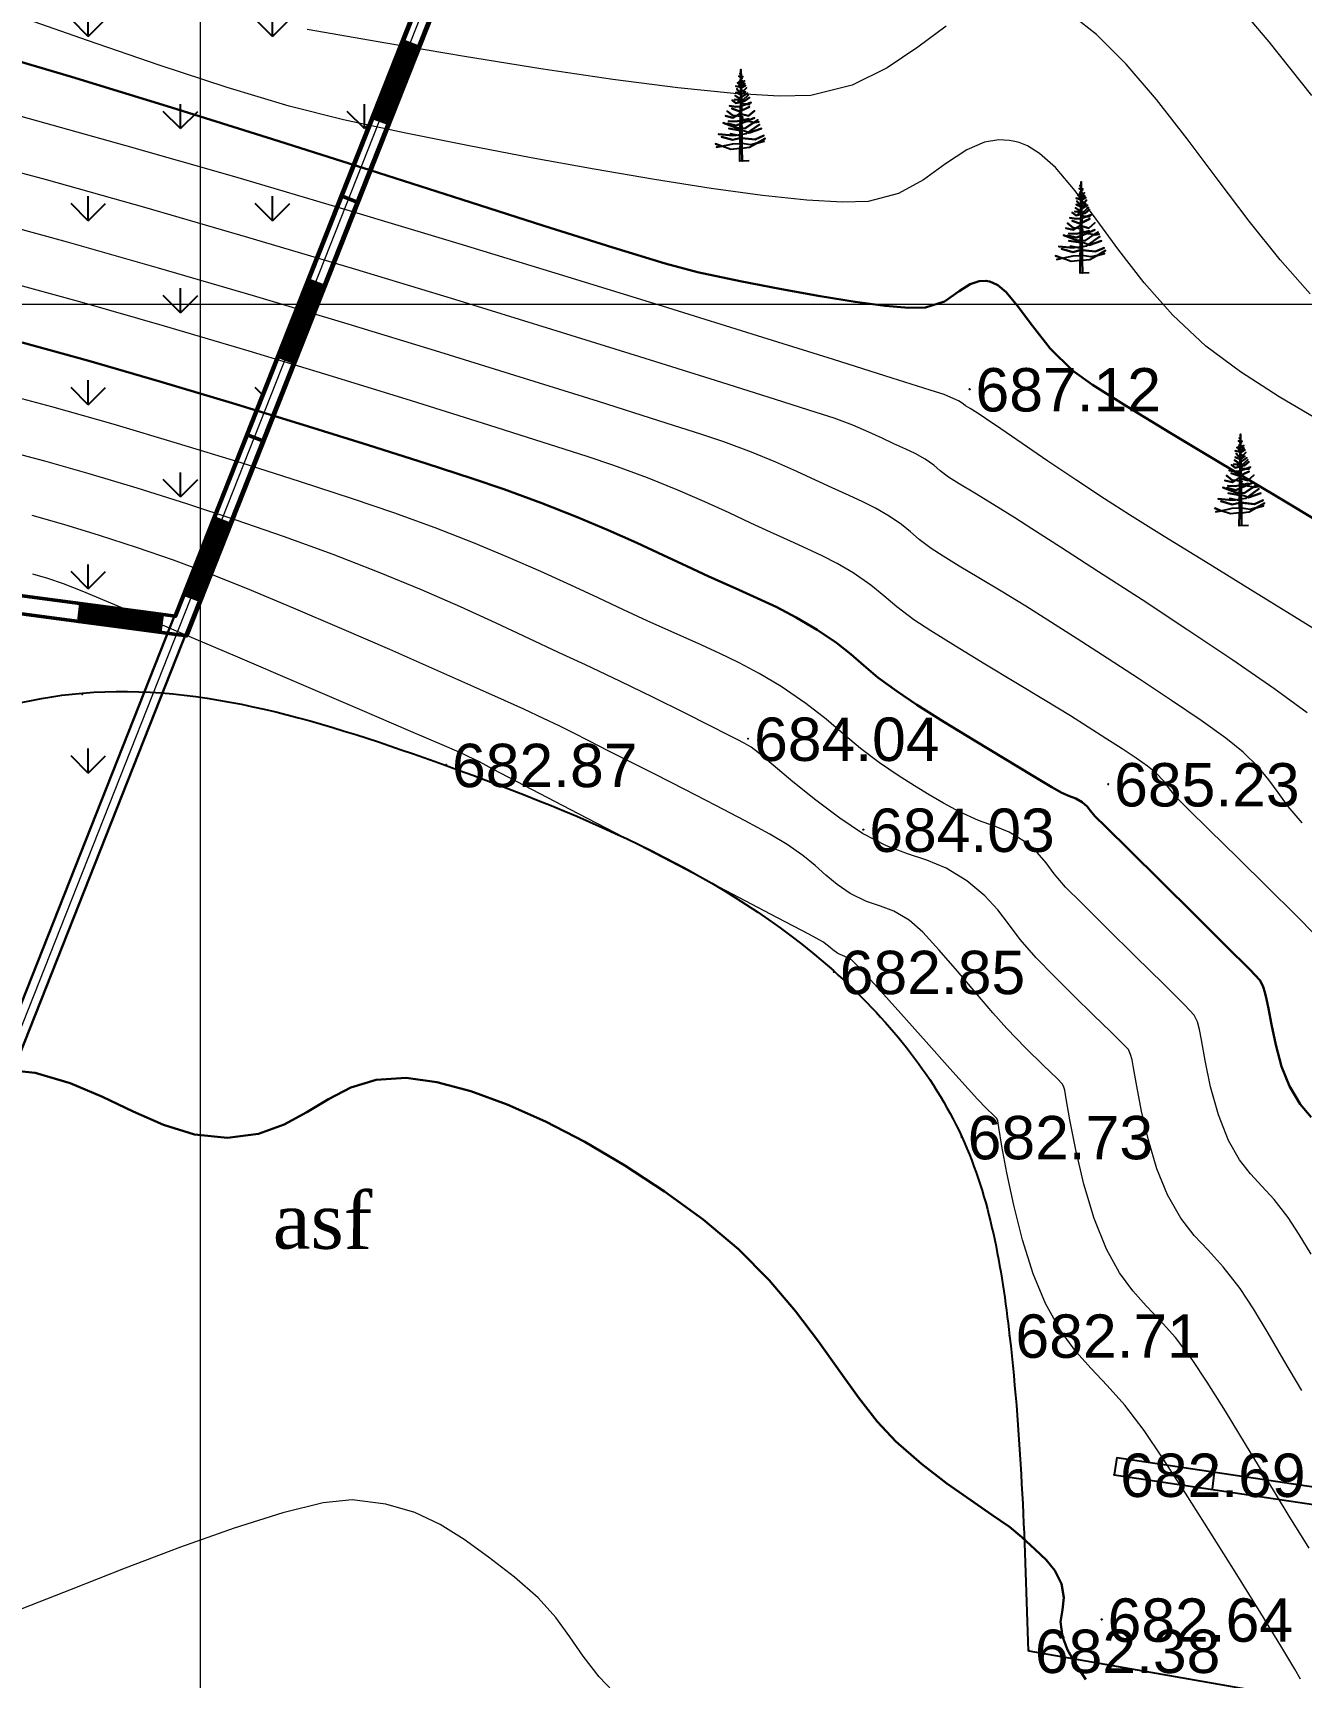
# Model space of a CAD drawing. Header units: feet. Extents: x 3381 to 1374491, y 675186 to 8751562.
# Drawn here: x 686548.47 to 686577.68, y 4375329.54 to 4375367.43 of the extents above; entities that cross this region are included whole.
import ezdxf

# ---------------------------------------------------------------- set-up
doc = ezdxf.new("R2010")
doc.units = ezdxf.units.FT
doc.header["$MEASUREMENT"] = 0
doc.header["$PDMODE"] = 34
doc.header["$PDSIZE"] = 0.01
doc.layers.get('0').update_dxf_attribs({"linetype": 'CONTINUOUS'})
for name, color, linetype in [('0_Point_Height', 2, 'CONTINUOUS'), ('0_Point_Point', 7, 'CONTINUOUS'), ('Aqaclar', 3, 'CONTINUOUS'), ('Yazilar', 7, 'CONTINUOUS')]:
    doc.layers.add(name, color=color, linetype=linetype)
for name, color, linetype, lineweight in [('ANA HORIZONTAL', 24, 'CONTINUOUS', 30), ('HORIZANTAL', 24, 'CONTINUOUS', 13), ('km setka', 170, 'CONTINUOUS', 15)]:
    doc.layers.add(name, color=color, linetype=linetype, lineweight=lineweight)
doc.styles.get("Standard").update_dxf_attribs({"font": 'arial.ttf', "height": 2.5})

msp = doc.modelspace()

# ---------------------------------------------------------------- hatches: boundary and pattern name
at = {"lineweight": 25}
h = msp.add_hatch(dxfattribs=at)
h.set_pattern_fill('GRASS', color=3, scale=3)
h.set_pattern_definition([(90, (3.5065, 27.466), (-2.121320343, 2.121320343), [0.5625, -3.680140689]), (45, (3.5065, 27.466), (-2.1213203436, 2.1213203436), [0.5625, -2.4375]), (135, (3.5065, 27.466), (-2.1213203436, -2.1213203436), [0.5625, -2.4375])])
edge = h.paths.add_edge_path(flags=16)
edge.add_arc((686469.241, 4375374.521), 3.56, 0, 360)
edge = h.paths.add_edge_path()
edge.add_line((686472.034, 4375376.729), (686476.571, 4375376.121))
edge.add_line((686476.571, 4375376.121), (686476.958, 4375379.01))
edge.add_line((686476.958, 4375379.01), (686469.631, 4375380))
edge.add_line((686469.631, 4375380), (686471.772, 4375395.856))
edge.add_line((686471.772, 4375395.856), (686480.145, 4375394.725))
edge.add_line((686480.145, 4375394.725), (686480.872, 4375400.108))
edge.add_line((686480.872, 4375400.108), (686476.22, 4375400.78))
edge.add_line((686476.22, 4375400.78), (686477.034, 4375406.421))
edge.add_line((686477.034, 4375406.421), (686485.156, 4375405.268))
edge.add_line((686485.156, 4375405.268), (686488.902, 4375432.383))
edge.add_line((686488.902, 4375432.383), (686488.995, 4375433.072))
edge.add_line((686488.995, 4375433.072), (686488.725, 4375432.579))
edge.add_line((686488.725, 4375432.579), (686451.187, 4375359.25))
edge.add_line((686451.187, 4375359.25), (686542.782, 4375331.373))
edge.add_line((686542.782, 4375331.373), (686574.64, 4375412.014))
edge.add_line((686574.64, 4375412.014), (686567.529, 4375414.735))
edge.add_line((686567.529, 4375414.735), (686565.775, 4375410.151))
edge.add_line((686565.775, 4375410.151), (686557.411, 4375413.085))
edge.add_arc((686716.84, 4375348.2), 172.127, 157.85455, 159.31778)
edge.add_line((686555.806, 4375408.992), (686569.171, 4375407.196))
edge.add_line((686569.171, 4375407.196), (686568.429, 4375401.948))
edge.add_line((686568.429, 4375401.948), (686555.1, 4375403.755))
edge.add_arc((686555.4, 4375400.614), 3.155, 95.4615, 167.5925)
edge.add_line((686552.319, 4375401.292), (686552.319, 4375400.337))
edge.add_line((686552.319, 4375400.337), (686553.986, 4375400.73))
edge.add_line((686553.986, 4375400.73), (686559.578, 4375399.751))
edge.add_line((686559.578, 4375399.751), (686557.628, 4375386.568))
edge.add_line((686557.628, 4375386.568), (686557.408, 4375386.568))
edge.add_line((686557.408, 4375386.568), (686552.319, 4375387.285))
edge.add_line((686552.319, 4375387.285), (686552.93, 4375392.653))
edge.add_line((686552.93, 4375392.653), (686558.033, 4375391.954))
edge.add_line((686558.033, 4375391.954), (686558.384, 4375394.516))
edge.add_line((686558.384, 4375394.516), (686553.204, 4375395.226))
edge.add_line((686553.204, 4375395.226), (686553.8, 4375400.314))
edge.add_line((686553.8, 4375400.314), (686552.219, 4375400.105))
edge.add_line((686552.219, 4375400.105), (686550.163, 4375384.139))
edge.add_line((686550.163, 4375384.139), (686558.899, 4375382.93))
edge.add_line((686558.899, 4375382.93), (686558.069, 4375375.574))
edge.add_line((686558.069, 4375375.574), (686549.285, 4375376.789))
edge.add_line((686549.285, 4375376.789), (686548.906, 4375374.139))
edge.add_line((686548.906, 4375374.139), (686542.779, 4375374.943))
edge.add_arc((686542.342, 4375364.952), 10, 87.4993, 110.7786)
edge.add_line((686538.795, 4375374.302), (686548.544, 4375372.875))
edge.add_line((686548.544, 4375372.875), (686547.917, 4375369.381))
edge.add_line((686547.917, 4375369.381), (686544.607, 4375369.907))
edge.add_line((686544.607, 4375369.907), (686545, 4375372.981))
edge.add_line((686545, 4375372.981), (686542.469, 4375373.316))
edge.add_line((686542.469, 4375373.316), (686542.064, 4375370.254))
edge.add_line((686542.064, 4375370.254), (686538.74, 4375370.694))
edge.add_line((686538.74, 4375370.694), (686539.093, 4375373.791))
edge.add_line((686539.093, 4375373.791), (686538.298, 4375374.098))
edge.add_arc((686542.512, 4375364.739), 10.263, 114.2395, 179.0096)
edge.add_line((686532.25, 4375364.917), (686531.9, 4375362.281))
edge.add_line((686531.9, 4375362.281), (686528.914, 4375362.608))
edge.add_line((686528.914, 4375362.608), (686528.033, 4375357.745))
edge.add_line((686528.033, 4375357.745), (686519.324, 4375358.958))
edge.add_line((686519.324, 4375358.958), (686520.011, 4375363.859))
edge.add_line((686520.011, 4375363.859), (686513.085, 4375364.778))
edge.add_line((686513.085, 4375364.778), (686512.673, 4375361.668))
edge.add_line((686512.673, 4375361.668), (686486.043, 4375365.261))
edge.add_line((686486.043, 4375365.261), (686475.323, 4375366.805))
edge.add_line((686475.323, 4375366.805), (686476.371, 4375374.635))
edge.add_line((686476.371, 4375374.635), (686472.751, 4375375.12))
edge.add_arc((686469.241, 4375374.521), 3.56, 9.688, 38.3434)
at = {"lineweight": 50}
h = msp.add_hatch(dxfattribs=at)
h.set_pattern_fill('ANSI31', scale=0.3, angle=76.0049)
h.set_pattern_definition([(121.004872172, (4767016.025568, 2652322.402052), (-0.0321421312917, -0.01931666109934), [])])
h.paths.add_polyline_path([(686556.297, 4375365.487), (686556.999, 4375367.242), (686557.371, 4375367.094), (686556.681, 4375365.344)])
h = msp.add_hatch(dxfattribs=at)
h.set_pattern_fill('ANSI31', scale=0.3, angle=76.0049)
h.set_pattern_definition([(121.0048721836, (4767013.850293, 2652316.898522), (-0.03214213128778, -0.01931666110587), [])])
h.paths.add_polyline_path([(686554.122, 4375359.982), (686554.818, 4375361.741), (686555.195, 4375361.589), (686554.505, 4375359.839)])
h = msp.add_hatch(dxfattribs=at)
h.set_pattern_fill('ANSI31', scale=0.3, angle=76.0057)
h.set_pattern_definition([(121.00571866655, (4767037.139174, 2652371.695998), (-0.0321418459016, -0.01931713596884), [])])
h.paths.add_polyline_path([(686551.956, 4375354.494), (686552.653, 4375356.253), (686553.028, 4375356.102), (686552.338, 4375354.352)])
h = msp.add_hatch(dxfattribs=at)
h.set_pattern_fill('ANSI31', scale=0.3, angle=-0.0118)
h.set_pattern_definition([(44.9882312419, (569.82492, -541.153848), (-0.0265110571503, 0.02652195031993), [])])
h.paths.add_polyline_path([(686549.574, 4375354.281), (686551.446, 4375354.033), (686551.391, 4375353.622), (686549.527, 4375353.87)])

# ---------------------------------------------------------------- linework, layer by layer
at = {"color": 7, "lineweight": 50}
for p, q in [((686555.578, 4375363.676, 716.5), (686555.941, 4375363.537, 716.5)), ((686553.408, 4375358.17, 716.5), (686553.786, 4375358.025, 716.5))]:
    msp.add_line(p, q, dxfattribs=at)
at = {"linetype": 'Continuous'}
for p, q in [((686573.437, 4375334.606, 1399.189), (686573.378, 4375334.21, 1399.189)), ((686573.437, 4375334.606, 1399.189), (686594.83, 4375331.406, 1402.72)), ((686573.378, 4375334.21, 1399.189), (686595.716, 4375330.869, 1402.876)), ((686575.682, 4375334.27, 716.5), (686575.634, 4375333.873, 716.5))]:
    msp.add_line(p, q, dxfattribs=at)
at = {"color": 30, "linetype": 'Continuous'}
msp.add_line((686571.415, 4375330.153, 1398.884), (686578.155, 4375328.964, 1399.535), dxfattribs=at)
at = {"color": 7, "lineweight": 30, "elevation": 716.5}
for points in [[(686562.786, 4375416.979), (686575.161, 4375412.243), (686543.018, 4375330.883), (686450.613, 4375359.007), (686493.804, 4375443.379), (686553.443, 4375420.554)], [(686562.643, 4375416.605), (686574.64, 4375412.014), (686542.782, 4375331.373), (686451.187, 4375359.25), (686493.996, 4375442.877), (686553.3, 4375420.181)]]:
    msp.add_lwpolyline(points, dxfattribs=at)
at = {"color": 1, "lineweight": 0, "elevation": 716.5}
msp.add_lwpolyline([(686450.9, 4375359.128), (686493.9, 4375443.128), (686574.9, 4375412.128), (686542.9, 4375331.128)], close=True, dxfattribs=at)
at = {"color": 7, "lineweight": 50, "elevation": 716.5}
for points in [[(686553.553, 4375420.114), (686553.727, 4375420.475), (686528.404, 4375430.157), (686489.51, 4375434.99), (686454.464, 4375366.527), (686552.013, 4375353.539), (686567.79, 4375393.455), (686567.431, 4375393.597), (686551.754, 4375353.992), (686455.1, 4375366.829), (686489.789, 4375434.557), (686528.304, 4375429.783), (686553.553, 4375420.114)], [(686556.298, 4375365.487), (686556.999, 4375367.242), (686557.371, 4375367.095), (686556.679, 4375365.344), (686556.316, 4375365.48)], [(686554.123, 4375359.982), (686554.821, 4375361.738), (686555.195, 4375361.59), (686554.503, 4375359.84), (686554.14, 4375359.975)], [(686551.958, 4375354.494), (686552.652, 4375356.252), (686553.027, 4375356.104), (686552.335, 4375354.354), (686551.972, 4375354.489)], [(686549.574, 4375354.281), (686551.446, 4375354.033), (686551.391, 4375353.622), (686549.527, 4375353.87), (686549.574, 4375354.281)]]:
    msp.add_lwpolyline(points, dxfattribs=at)
at = {"color": 30, "linetype": 'Continuous'}
msp.add_open_spline([(686542.212, 4375349.64, 716.5), (686544.648, 4375350.823, 716.5), (686549.742, 4375353.295, 716.5), (686558.608, 4375350.471, 716.5), (686565.879, 4375347.444, 716.5), (686570.248, 4375342.196, 716.5), (686571.199, 4375336.539, 716.5), (686571.321, 4375332.559, 716.5), (686571.395, 4375330.145, 716.5)], degree=3, knots=[0, 0, 0, 0, 7.836941, 16.383664, 26.472949, 31.316468, 36.03358, 43.306752, 43.306752, 43.306752, 43.306752], dxfattribs=at)
at = {"layer": '0_Point_Point'}
for p in [(686570.048, 4375359.224, 1403.616), (686549.605, 4375352.198, 1399.339), (686564.946, 4375351.171, 1400.543), (686557.988, 4375350.567, 1399.371), (686573.241, 4375350.122, 1401.727), (686567.6, 4375349.074, 1400.531), (686566.92, 4375345.797, 1399.346), (686569.867, 4375341.991, 1399.233), (686570.968, 4375337.417, 1399.206), (686573.378, 4375334.21, 1399.189), (686573.091, 4375330.873, 1399.137), (686571.415, 4375330.153, 1398.884)]:
    msp.add_point(p, dxfattribs=at)
at = {"layer": 'ANA HORIZONTAL', "color": 32, "lineweight": 30}
for points, elevation in [([(686578.263, 4375356.068), (686577.048, 4375356.797), (686575.822, 4375357.527), (686574.665, 4375358.22), (686573.658, 4375358.833), (686572.881, 4375359.325), (686572.414, 4375359.655), (686571.904, 4375360.158), (686571.493, 4375360.68), (686571.146, 4375361.155), (686570.89, 4375361.458), (686570.7, 4375361.618), (686570.569, 4375361.684), (686570.502, 4375361.704), (686570.42, 4375361.717), (686570.267, 4375361.712), (686570.062, 4375361.644), (686569.808, 4375361.479), (686569.467, 4375361.247), (686569.033, 4375361.103), (686568.651, 4375361.097), (686568.1, 4375361.143), (686567.408, 4375361.235), (686566.603, 4375361.365), (686565.712, 4375361.527), (686564.762, 4375361.715), (686563.781, 4375361.921), (686563.033, 4375362.121), (686561.826, 4375362.487), (686560.239, 4375362.987), (686558.351, 4375363.592), (686556.24, 4375364.269), (686553.985, 4375364.987), (686551.664, 4375365.715), (686549.355, 4375366.422), (686547.137, 4375367.077)], 1404), ([(686577.914, 4375342.45), (686577.663, 4375342.746), (686577.414, 4375343.165), (686577.234, 4375343.619), (686577.1, 4375344.113), (686577.002, 4375344.581), (686576.934, 4375344.955), (686576.89, 4375345.171), (686576.847, 4375345.329), (686576.81, 4375345.454), (686576.737, 4375345.594), (686576.5, 4375345.849), (686575.961, 4375346.392), (686575.238, 4375347.11), (686574.454, 4375347.884), (686573.729, 4375348.598), (686573.182, 4375349.136), (686572.934, 4375349.382), (686572.832, 4375349.505), (686572.754, 4375349.606), (686572.639, 4375349.71), (686572.493, 4375349.792), (686572.347, 4375349.846), (686572.171, 4375349.923), (686571.941, 4375350.056), (686571.477, 4375350.332), (686570.856, 4375350.705), (686570.157, 4375351.13), (686569.457, 4375351.562), (686568.835, 4375351.954), (686568.369, 4375352.262), (686567.937, 4375352.582), (686567.609, 4375352.857), (686567.313, 4375353.115), (686566.978, 4375353.38), (686566.535, 4375353.679), (686566.05, 4375353.966), (686565.604, 4375354.198), (686565.151, 4375354.409), (686564.644, 4375354.635), (686564.037, 4375354.909), (686563.534, 4375355.143), (686562.985, 4375355.402), (686562.383, 4375355.68), (686561.721, 4375355.976), (686560.994, 4375356.283), (686560.194, 4375356.599), (686559.316, 4375356.92), (686558.588, 4375357.166), (686557.526, 4375357.512), (686556.203, 4375357.934), (686554.692, 4375358.406), (686553.065, 4375358.903), (686551.395, 4375359.401), (686549.756, 4375359.875), (686548.22, 4375360.3)], 1401.5)]:
    msp.add_lwpolyline(points, dxfattribs=dict(at, elevation=elevation))
at = {"layer": 'ANA HORIZONTAL', "color": 16, "lineweight": 30, "elevation": 1399}
msp.add_lwpolyline([(686572.723, 4375329.488), (686572.489, 4375329.848), (686572.305, 4375330.176), (686572.184, 4375330.483), (686572.145, 4375330.817), (686572.186, 4375331.099), (686572.22, 4375331.377), (686572.162, 4375331.696), (686572.008, 4375332.004), (686571.81, 4375332.251), (686571.561, 4375332.489), (686571.254, 4375332.77), (686570.964, 4375333.005), (686570.562, 4375333.287), (686570.074, 4375333.62), (686569.525, 4375334.009), (686568.941, 4375334.459), (686568.349, 4375334.976), (686567.917, 4375335.439), (686567.489, 4375335.989), (686567.046, 4375336.608), (686566.568, 4375337.278), (686566.035, 4375337.98), (686565.428, 4375338.695), (686564.727, 4375339.405), (686563.912, 4375340.091), (686563.019, 4375340.739), (686562.105, 4375341.338), (686561.187, 4375341.878), (686560.279, 4375342.35), (686559.398, 4375342.743), (686558.558, 4375343.048), (686557.776, 4375343.254), (686557.066, 4375343.352), (686556.373, 4375343.312), (686555.792, 4375343.132), (686555.277, 4375342.865), (686554.781, 4375342.563), (686554.259, 4375342.279), (686553.665, 4375342.066), (686552.953, 4375341.974), (686552.195, 4375342.051), (686551.479, 4375342.272), (686550.778, 4375342.581), (686550.069, 4375342.92), (686549.325, 4375343.234), (686548.522, 4375343.467), (686547.633, 4375343.562)], dxfattribs=at)
at = {"layer": 'Aqaclar', "color": 3, "elevation": 716.5}
for points in [[(686564.966, 4375364.488), (686564.755, 4375364.48), (686564.758, 4375364.774), (686564.55, 4375364.751), (686564.341, 4375364.826), (686564.19, 4375364.881), (686564.341, 4375364.826), (686564.216, 4375364.8), (686564.341, 4375364.826), (686564.595, 4375364.881), (686564.76, 4375364.888), (686564.758, 4375364.774), (686564.804, 4375364.78), (686564.807, 4375364.482), (686564.804, 4375364.78), (686564.98, 4375364.8), (686565.147, 4375364.893), (686565.315, 4375364.937), (686565.147, 4375364.893), (686565.34, 4375365.002), (686565.147, 4375364.893), (686565.005, 4375364.856), (686564.802, 4375364.886), (686564.804, 4375364.78), (686564.802, 4375364.886), (686564.784, 4375364.889), (686564.76, 4375364.888), (686564.761, 4375365.01), (686564.759, 4375365.01), (686564.588, 4375364.97), (686564.329, 4375365.042), (686564.588, 4375364.97), (686564.759, 4375365.01), (686564.761, 4375365.01), (686564.762, 4375365.056), (686564.753, 4375365.059), (686564.538, 4375365.107), (686564.667, 4375365.078), (686564.595, 4375365.067), (686564.266, 4375365.099), (686564.595, 4375365.067), (686564.667, 4375365.078), (686564.762, 4375365.093), (686564.762, 4375365.056), (686564.762, 4375365.093), (686564.8, 4375365.098), (686564.802, 4375364.886), (686564.801, 4375365.011), (686564.803, 4375365.01), (686565.106, 4375364.978), (686565.308, 4375365.067), (686565.106, 4375364.978), (686564.801, 4375365.011), (686564.8, 4375365.098), (686564.911, 4375365.115), (686565.207, 4375365.326), (686564.945, 4375365.14), (686564.967, 4375365.132), (686565.252, 4375365.229), (686564.967, 4375365.132), (686564.86, 4375365.172), (686564.799, 4375365.182), (686564.8, 4375365.098), (686564.799, 4375365.182), (686564.764, 4375365.187), (686564.762, 4375365.093), (686564.764, 4375365.187), (686564.5, 4375365.229), (686564.764, 4375365.187), (686564.764, 4375365.237), (686564.696, 4375365.237), (686564.374, 4375365.358), (686564.696, 4375365.237), (686564.764, 4375365.237), (686564.765, 4375365.34), (686564.677, 4375365.302), (686564.468, 4375365.35), (686564.677, 4375365.302), (686564.796, 4375365.353), (686564.798, 4375365.237), (686564.764, 4375365.237), (686564.798, 4375365.237), (686564.799, 4375365.182), (686564.798, 4375365.237), (686564.879, 4375365.237), (686565.078, 4375365.37), (686565.17, 4375365.431), (686565.078, 4375365.37), (686565.1, 4375365.366), (686565.195, 4375365.383), (686565.1, 4375365.366), (686564.942, 4375365.391), (686564.915, 4375365.403), (686564.796, 4375365.353), (686564.915, 4375365.403), (686565.094, 4375365.48), (686564.915, 4375365.403), (686564.854, 4375365.432), (686564.961, 4375365.456), (686564.854, 4375365.432), (686564.784, 4375365.464), (686564.795, 4375365.459), (686564.796, 4375365.419), (686564.854, 4375365.432), (686564.796, 4375365.419), (686564.796, 4375365.353), (686564.796, 4375365.419), (686564.766, 4375365.412), (686564.765, 4375365.34), (686564.766, 4375365.412), (686564.67, 4375365.391), (686564.494, 4375365.399), (686564.67, 4375365.391), (686564.766, 4375365.412), (686564.767, 4375365.504), (686564.822, 4375365.496), (686564.795, 4375365.5), (686564.795, 4375365.459), (686564.795, 4375365.5), (686564.767, 4375365.504), (686564.595, 4375365.528), (686564.462, 4375365.634), (686564.595, 4375365.528), (686564.659, 4375365.519), (686564.595, 4375365.48), (686564.424, 4375365.52), (686564.595, 4375365.48), (686564.659, 4375365.519), (686564.769, 4375365.587), (686564.767, 4375365.504), (686564.795, 4375365.5), (686564.794, 4375365.564), (686564.955, 4375365.52), (686565.094, 4375365.642), (686564.955, 4375365.52), (686564.794, 4375365.564), (686564.793, 4375365.644), (686564.98, 4375365.731), (686564.753, 4375365.626), (686564.569, 4375365.69), (686564.753, 4375365.626), (686564.769, 4375365.633), (686564.769, 4375365.587), (686564.77, 4375365.745), (686564.753, 4375365.739), (686564.664, 4375365.731), (686564.519, 4375365.755), (686564.664, 4375365.731), (686564.753, 4375365.739), (686564.77, 4375365.745), (686564.791, 4375365.752), (686564.793, 4375365.644), (686564.791, 4375365.752), (686565.012, 4375365.828), (686564.905, 4375365.792), (686564.98, 4375365.788), (686564.828, 4375365.796), (686564.715, 4375365.852), (686564.772, 4375365.824), (686564.77, 4375365.745), (686564.791, 4375365.752), (686564.79, 4375365.846), (686564.664, 4375365.812), (686564.576, 4375365.885), (686564.664, 4375365.812), (686564.772, 4375365.841), (686564.772, 4375365.824), (686564.772, 4375365.841), (686564.873, 4375365.868), (686564.974, 4375365.949), (686564.873, 4375365.868), (686564.79, 4375365.846), (686564.79, 4375365.887), (686564.822, 4375365.885), (686564.948, 4375365.998), (686564.822, 4375365.885), (686564.79, 4375365.887), (686564.772, 4375365.889), (686564.772, 4375365.841), (686564.772, 4375365.889), (686564.633, 4375365.901), (686564.772, 4375365.889), (686564.772, 4375365.905), (686564.645, 4375365.99), (686564.772, 4375365.905), (686564.774, 4375366.016), (686564.778, 4375366.014), (686564.664, 4375366.063), (686564.778, 4375366.014), (686564.885, 4375366.079), (686564.788, 4375366.02), (686564.79, 4375365.887), (686564.789, 4375365.954), (686564.929, 4375366.047), (686564.789, 4375365.954), (686564.787, 4375366.091), (686564.847, 4375366.103), (686564.904, 4375366.168), (686564.847, 4375366.103), (686564.787, 4375366.091), (686564.775, 4375366.088), (686564.774, 4375366.016), (686564.775, 4375366.088), (686564.734, 4375366.079), (686564.683, 4375366.144), (686564.734, 4375366.079), (686564.775, 4375366.088), (686564.776, 4375366.181), (686564.664, 4375366.209), (686564.797, 4375366.176), (686564.885, 4375366.225), (686564.797, 4375366.176), (686564.786, 4375366.179), (686564.787, 4375366.091), (686564.786, 4375366.179), (686564.786, 4375366.223), (686564.866, 4375366.265), (686564.786, 4375366.223), (686564.785, 4375366.296), (686564.816, 4375366.29), (686564.785, 4375366.296), (686564.734, 4375366.306), (686564.777, 4375366.297), (686564.776, 4375366.181), (686564.776, 4375366.225), (686564.734, 4375366.233), (686564.776, 4375366.225), (686564.777, 4375366.255), (686564.702, 4375366.282), (686564.777, 4375366.255), (686564.777, 4375366.297), (686564.778, 4375366.337), (686564.753, 4375366.346), (686564.784, 4375366.334), (686564.816, 4375366.322), (686564.841, 4375366.29), (686564.828, 4375366.307), (686564.86, 4375366.33), (686564.816, 4375366.298), (686564.828, 4375366.307), (686564.816, 4375366.322), (686564.784, 4375366.334), (686564.785, 4375366.296), (686564.784, 4375366.334), (686564.783, 4375366.396), (686564.822, 4375366.427), (686564.788, 4375366.4), (686564.809, 4375366.387), (686564.788, 4375366.4), (686564.779, 4375366.406), (686564.734, 4375366.435), (686564.779, 4375366.406), (686564.779, 4375366.466), (686564.753, 4375366.5), (686564.779, 4375366.466), (686564.781, 4375366.589), (686564.783, 4375366.404), (686564.783, 4375366.396), (686564.783, 4375366.404), (686564.779, 4375366.406), (686564.779, 4375366.392), (686564.783, 4375366.396), (686564.772, 4375366.387), (686564.779, 4375366.392), (686564.778, 4375366.337)], [(686572.804, 4375361.902), (686572.592, 4375361.895), (686572.596, 4375362.189), (686572.388, 4375362.166), (686572.178, 4375362.241), (686572.028, 4375362.295), (686572.178, 4375362.241), (686572.053, 4375362.214), (686572.178, 4375362.241), (686572.432, 4375362.295), (686572.597, 4375362.302), (686572.596, 4375362.189), (686572.641, 4375362.194), (686572.645, 4375361.897), (686572.641, 4375362.194), (686572.817, 4375362.214), (686572.984, 4375362.308), (686573.152, 4375362.352), (686572.984, 4375362.308), (686573.177, 4375362.417), (686572.984, 4375362.308), (686572.843, 4375362.271), (686572.64, 4375362.301), (686572.641, 4375362.194), (686572.64, 4375362.301), (686572.622, 4375362.303), (686572.597, 4375362.302), (686572.599, 4375362.425), (686572.596, 4375362.425), (686572.426, 4375362.384), (686572.167, 4375362.457), (686572.426, 4375362.384), (686572.596, 4375362.425), (686572.599, 4375362.425), (686572.599, 4375362.471), (686572.59, 4375362.473), (686572.375, 4375362.522), (686572.505, 4375362.493), (686572.432, 4375362.482), (686572.104, 4375362.514), (686572.432, 4375362.482), (686572.505, 4375362.493), (686572.6, 4375362.507), (686572.599, 4375362.471), (686572.6, 4375362.507), (686572.637, 4375362.513), (686572.64, 4375362.301), (686572.638, 4375362.425), (686572.64, 4375362.425), (686572.944, 4375362.393), (686573.146, 4375362.482), (686572.944, 4375362.393), (686572.638, 4375362.425), (686572.637, 4375362.513), (686572.748, 4375362.53), (686573.045, 4375362.741), (686572.782, 4375362.555), (686572.805, 4375362.546), (686573.089, 4375362.644), (686572.805, 4375362.546), (686572.697, 4375362.587), (686572.636, 4375362.597), (686572.637, 4375362.513), (686572.636, 4375362.597), (686572.601, 4375362.602), (686572.6, 4375362.507), (686572.601, 4375362.602), (686572.337, 4375362.644), (686572.601, 4375362.602), (686572.601, 4375362.652), (686572.533, 4375362.652), (686572.211, 4375362.773), (686572.533, 4375362.652), (686572.601, 4375362.652), (686572.603, 4375362.754), (686572.514, 4375362.716), (686572.306, 4375362.765), (686572.514, 4375362.716), (686572.634, 4375362.768), (686572.635, 4375362.652), (686572.601, 4375362.652), (686572.635, 4375362.652), (686572.636, 4375362.597), (686572.635, 4375362.652), (686572.716, 4375362.652), (686572.915, 4375362.785), (686573.007, 4375362.846), (686572.915, 4375362.785), (686572.937, 4375362.781), (686573.032, 4375362.797), (686572.937, 4375362.781), (686572.779, 4375362.806), (686572.752, 4375362.818), (686572.634, 4375362.768), (686572.752, 4375362.818), (686572.931, 4375362.895), (686572.752, 4375362.818), (686572.691, 4375362.846), (686572.798, 4375362.87), (686572.691, 4375362.846), (686572.622, 4375362.878), (686572.632, 4375362.873), (686572.633, 4375362.833), (686572.691, 4375362.846), (686572.633, 4375362.833), (686572.634, 4375362.768), (686572.633, 4375362.833), (686572.604, 4375362.827), (686572.603, 4375362.754), (686572.604, 4375362.827), (686572.508, 4375362.806), (686572.331, 4375362.814), (686572.508, 4375362.806), (686572.604, 4375362.827), (686572.605, 4375362.919), (686572.659, 4375362.911), (686572.632, 4375362.915), (686572.632, 4375362.873), (686572.632, 4375362.915), (686572.605, 4375362.919), (686572.432, 4375362.943), (686572.299, 4375363.048), (686572.432, 4375362.943), (686572.496, 4375362.934), (686572.432, 4375362.895), (686572.261, 4375362.935), (686572.432, 4375362.895), (686572.496, 4375362.934), (686572.606, 4375363.002), (686572.605, 4375362.919), (686572.632, 4375362.915), (686572.631, 4375362.978), (686572.792, 4375362.935), (686572.931, 4375363.057), (686572.792, 4375362.935), (686572.631, 4375362.978), (686572.63, 4375363.059), (686572.817, 4375363.146), (686572.59, 4375363.04), (686572.407, 4375363.105), (686572.59, 4375363.04), (686572.606, 4375363.048), (686572.606, 4375363.002), (686572.608, 4375363.16), (686572.59, 4375363.154), (686572.502, 4375363.146), (686572.356, 4375363.17), (686572.502, 4375363.146), (686572.59, 4375363.154), (686572.608, 4375363.16), (686572.629, 4375363.167), (686572.63, 4375363.059), (686572.629, 4375363.167), (686572.849, 4375363.243), (686572.743, 4375363.206), (686572.817, 4375363.202), (686572.666, 4375363.21), (686572.552, 4375363.267), (686572.609, 4375363.239), (686572.608, 4375363.16), (686572.629, 4375363.167), (686572.628, 4375363.261), (686572.502, 4375363.227), (686572.413, 4375363.299), (686572.502, 4375363.227), (686572.609, 4375363.256), (686572.609, 4375363.239), (686572.609, 4375363.256), (686572.71, 4375363.283), (686572.811, 4375363.364), (686572.71, 4375363.283), (686572.628, 4375363.261), (686572.627, 4375363.302), (686572.659, 4375363.299), (686572.786, 4375363.413), (686572.659, 4375363.299), (686572.627, 4375363.302), (686572.61, 4375363.304), (686572.609, 4375363.256), (686572.61, 4375363.304), (686572.47, 4375363.316), (686572.61, 4375363.304), (686572.61, 4375363.319), (686572.483, 4375363.405), (686572.61, 4375363.319), (686572.611, 4375363.431), (686572.615, 4375363.429), (686572.502, 4375363.478), (686572.615, 4375363.429), (686572.723, 4375363.494), (686572.625, 4375363.435), (686572.627, 4375363.302), (686572.626, 4375363.369), (686572.767, 4375363.461), (686572.626, 4375363.369), (686572.625, 4375363.505), (686572.685, 4375363.518), (686572.742, 4375363.583), (686572.685, 4375363.518), (686572.625, 4375363.505), (686572.612, 4375363.503), (686572.611, 4375363.431), (686572.612, 4375363.503), (686572.571, 4375363.494), (686572.52, 4375363.559), (686572.571, 4375363.494), (686572.612, 4375363.503), (686572.613, 4375363.596), (686572.502, 4375363.623), (686572.634, 4375363.591), (686572.723, 4375363.64), (686572.634, 4375363.591), (686572.623, 4375363.594), (686572.625, 4375363.505), (686572.623, 4375363.594), (686572.623, 4375363.638), (686572.704, 4375363.68), (686572.623, 4375363.638), (686572.622, 4375363.711), (686572.653, 4375363.704), (686572.622, 4375363.711), (686572.571, 4375363.721), (686572.615, 4375363.712), (686572.613, 4375363.596), (686572.614, 4375363.64), (686572.571, 4375363.648), (686572.614, 4375363.64), (686572.614, 4375363.67), (686572.539, 4375363.696), (686572.614, 4375363.67), (686572.615, 4375363.712), (686572.615, 4375363.751), (686572.59, 4375363.761), (686572.622, 4375363.749), (686572.653, 4375363.737), (686572.678, 4375363.704), (686572.665, 4375363.721), (686572.697, 4375363.745), (686572.653, 4375363.712), (686572.665, 4375363.721), (686572.653, 4375363.737), (686572.622, 4375363.749), (686572.622, 4375363.711), (686572.622, 4375363.749), (686572.621, 4375363.811), (686572.659, 4375363.842), (686572.626, 4375363.815), (686572.647, 4375363.802), (686572.626, 4375363.815), (686572.616, 4375363.821), (686572.571, 4375363.85), (686572.616, 4375363.821), (686572.617, 4375363.881), (686572.59, 4375363.915), (686572.617, 4375363.881), (686572.618, 4375364.004), (686572.621, 4375363.818), (686572.621, 4375363.811), (686572.621, 4375363.818), (686572.616, 4375363.821), (686572.616, 4375363.807), (686572.621, 4375363.811), (686572.609, 4375363.802), (686572.616, 4375363.807), (686572.615, 4375363.751)], [(686576.471, 4375356.086), (686576.259, 4375356.078), (686576.263, 4375356.373), (686576.055, 4375356.349), (686575.845, 4375356.424), (686575.695, 4375356.479), (686575.845, 4375356.424), (686575.72, 4375356.398), (686575.845, 4375356.424), (686576.099, 4375356.479), (686576.264, 4375356.486), (686576.263, 4375356.373), (686576.308, 4375356.378), (686576.312, 4375356.08), (686576.308, 4375356.378), (686576.484, 4375356.398), (686576.651, 4375356.491), (686576.819, 4375356.535), (686576.651, 4375356.491), (686576.844, 4375356.6), (686576.651, 4375356.491), (686576.51, 4375356.454), (686576.307, 4375356.484), (686576.308, 4375356.378), (686576.307, 4375356.484), (686576.288, 4375356.487), (686576.264, 4375356.486), (686576.266, 4375356.608), (686576.263, 4375356.608), (686576.093, 4375356.568), (686575.834, 4375356.641), (686576.093, 4375356.568), (686576.263, 4375356.608), (686576.266, 4375356.608), (686576.266, 4375356.655), (686576.257, 4375356.657), (686576.042, 4375356.705), (686576.172, 4375356.676), (686576.099, 4375356.665), (686575.771, 4375356.697), (686576.099, 4375356.665), (686576.172, 4375356.676), (686576.267, 4375356.691), (686576.266, 4375356.655), (686576.267, 4375356.691), (686576.304, 4375356.696), (686576.307, 4375356.484), (686576.305, 4375356.609), (686576.307, 4375356.608), (686576.611, 4375356.576), (686576.813, 4375356.665), (686576.611, 4375356.576), (686576.305, 4375356.609), (686576.304, 4375356.696), (686576.415, 4375356.714), (686576.712, 4375356.924), (686576.449, 4375356.738), (686576.472, 4375356.73), (686576.756, 4375356.827), (686576.472, 4375356.73), (686576.364, 4375356.77), (686576.303, 4375356.78), (686576.304, 4375356.696), (686576.303, 4375356.78), (686576.268, 4375356.785), (686576.267, 4375356.691), (686576.268, 4375356.785), (686576.004, 4375356.827), (686576.268, 4375356.785), (686576.268, 4375356.835), (686576.2, 4375356.835), (686575.878, 4375356.956), (686576.2, 4375356.835), (686576.268, 4375356.835), (686576.27, 4375356.938), (686576.181, 4375356.9), (686575.973, 4375356.948), (686576.181, 4375356.9), (686576.301, 4375356.951), (686576.302, 4375356.835), (686576.268, 4375356.835), (686576.302, 4375356.835), (686576.303, 4375356.78), (686576.302, 4375356.835), (686576.383, 4375356.835), (686576.582, 4375356.968), (686576.674, 4375357.029), (686576.582, 4375356.968), (686576.604, 4375356.965), (686576.699, 4375356.981), (686576.604, 4375356.965), (686576.446, 4375356.989), (686576.419, 4375357.001), (686576.301, 4375356.951), (686576.419, 4375357.001), (686576.598, 4375357.078), (686576.419, 4375357.001), (686576.358, 4375357.03), (686576.465, 4375357.054), (686576.358, 4375357.03), (686576.288, 4375357.062), (686576.299, 4375357.057), (686576.3, 4375357.017), (686576.358, 4375357.03), (686576.3, 4375357.017), (686576.301, 4375356.951), (686576.3, 4375357.017), (686576.271, 4375357.01), (686576.27, 4375356.938), (686576.271, 4375357.01), (686576.175, 4375356.989), (686575.998, 4375356.997), (686576.175, 4375356.989), (686576.271, 4375357.01), (686576.272, 4375357.102), (686576.326, 4375357.094), (686576.299, 4375357.098), (686576.299, 4375357.057), (686576.299, 4375357.098), (686576.272, 4375357.102), (686576.099, 4375357.127), (686575.966, 4375357.232), (686576.099, 4375357.127), (686576.163, 4375357.117), (686576.099, 4375357.078), (686575.928, 4375357.118), (686576.099, 4375357.078), (686576.163, 4375357.117), (686576.273, 4375357.186), (686576.272, 4375357.102), (686576.299, 4375357.098), (686576.298, 4375357.162), (686576.459, 4375357.118), (686576.598, 4375357.24), (686576.459, 4375357.118), (686576.298, 4375357.162), (686576.297, 4375357.242), (686576.484, 4375357.329), (686576.257, 4375357.224), (686576.074, 4375357.289), (686576.257, 4375357.224), (686576.273, 4375357.231), (686576.273, 4375357.186), (686576.275, 4375357.343), (686576.257, 4375357.337), (686576.168, 4375357.329), (686576.023, 4375357.353), (686576.168, 4375357.329), (686576.257, 4375357.337), (686576.275, 4375357.343), (686576.296, 4375357.35), (686576.297, 4375357.242), (686576.296, 4375357.35), (686576.516, 4375357.426), (686576.41, 4375357.39), (686576.484, 4375357.386), (686576.333, 4375357.394), (686576.219, 4375357.45), (686576.276, 4375357.422), (686576.275, 4375357.343), (686576.296, 4375357.35), (686576.295, 4375357.444), (686576.168, 4375357.41), (686576.08, 4375357.483), (686576.168, 4375357.41), (686576.276, 4375357.439), (686576.276, 4375357.422), (686576.276, 4375357.439), (686576.377, 4375357.467), (686576.478, 4375357.548), (686576.377, 4375357.467), (686576.295, 4375357.444), (686576.294, 4375357.486), (686576.326, 4375357.483), (686576.453, 4375357.596), (686576.326, 4375357.483), (686576.294, 4375357.486), (686576.277, 4375357.487), (686576.276, 4375357.439), (686576.277, 4375357.487), (686576.137, 4375357.499), (686576.277, 4375357.487), (686576.277, 4375357.503), (686576.149, 4375357.588), (686576.277, 4375357.503), (686576.278, 4375357.614), (686576.282, 4375357.612), (686576.168, 4375357.661), (686576.282, 4375357.612), (686576.39, 4375357.677), (686576.292, 4375357.619), (686576.294, 4375357.486), (686576.293, 4375357.552), (686576.434, 4375357.645), (686576.293, 4375357.552), (686576.292, 4375357.689), (686576.352, 4375357.702), (686576.408, 4375357.766), (686576.352, 4375357.702), (686576.292, 4375357.689), (686576.279, 4375357.686), (686576.278, 4375357.614), (686576.279, 4375357.686), (686576.238, 4375357.677), (686576.187, 4375357.742), (686576.238, 4375357.677), (686576.279, 4375357.686), (686576.28, 4375357.779), (686576.168, 4375357.807), (686576.301, 4375357.774), (686576.39, 4375357.823), (686576.301, 4375357.774), (686576.29, 4375357.777), (686576.292, 4375357.689), (686576.29, 4375357.777), (686576.29, 4375357.821), (686576.371, 4375357.863), (686576.29, 4375357.821), (686576.289, 4375357.894), (686576.32, 4375357.888), (686576.289, 4375357.894), (686576.238, 4375357.904), (686576.282, 4375357.895), (686576.28, 4375357.779), (686576.281, 4375357.823), (686576.238, 4375357.831), (686576.281, 4375357.823), (686576.281, 4375357.853), (686576.206, 4375357.88), (686576.281, 4375357.853), (686576.282, 4375357.895), (686576.282, 4375357.935), (686576.257, 4375357.944), (686576.288, 4375357.932), (686576.32, 4375357.92), (686576.345, 4375357.888), (686576.332, 4375357.905), (686576.364, 4375357.928), (686576.32, 4375357.896), (686576.332, 4375357.905), (686576.32, 4375357.92), (686576.288, 4375357.932), (686576.289, 4375357.894), (686576.288, 4375357.932), (686576.288, 4375357.994), (686576.326, 4375358.025), (686576.293, 4375357.998), (686576.314, 4375357.985), (686576.293, 4375357.998), (686576.283, 4375358.005), (686576.238, 4375358.034), (686576.283, 4375358.005), (686576.284, 4375358.064), (686576.257, 4375358.098), (686576.284, 4375358.064), (686576.285, 4375358.187), (686576.288, 4375358.002), (686576.288, 4375357.994), (686576.288, 4375358.002), (686576.283, 4375358.005), (686576.283, 4375357.991), (686576.288, 4375357.994), (686576.276, 4375357.985), (686576.283, 4375357.991), (686576.282, 4375357.935)]]:
    msp.add_lwpolyline(points, dxfattribs=at)
at = {"layer": 'HORIZANTAL', "color": 32, "linetype": 'Continuous', "lineweight": 13}
for points, elevation in [([(686575.935, 4375368.419), (686576.937, 4375367.228), (686577.92, 4375365.988)], 1405.5), ([(686578.132, 4375358.488), (686577.18, 4375359.045), (686576.287, 4375359.622), (686575.493, 4375360.216), (686574.729, 4375360.926), (686574.066, 4375361.676), (686573.483, 4375362.428), (686572.961, 4375363.145), (686572.481, 4375363.791), (686572.023, 4375364.329), (686571.659, 4375364.657), (686571.381, 4375364.83), (686571.19, 4375364.907), (686571.093, 4375364.932), (686570.965, 4375364.955), (686570.724, 4375364.968), (686570.39, 4375364.916), (686569.982, 4375364.741), (686569.495, 4375364.416), (686568.988, 4375364.052), (686568.41, 4375363.734), (686567.711, 4375363.548), (686567.118, 4375363.53), (686566.294, 4375363.58), (686565.275, 4375363.689), (686564.096, 4375363.85), (686562.791, 4375364.053), (686561.396, 4375364.292), (686559.946, 4375364.557), (686558.477, 4375364.841), (686557.024, 4375365.135), (686555.621, 4375365.432), (686554.375, 4375365.746), (686552.945, 4375366.177), (686551.379, 4375366.692), (686549.727, 4375367.261), (686548.038, 4375367.853)], 1404.5), ([(686577.895, 4375361.418), (686577.199, 4375362.208), (686576.491, 4375363.098), (686575.776, 4375364.041), (686575.061, 4375364.99), (686574.351, 4375365.898), (686573.653, 4375366.716), (686572.972, 4375367.398), (686572.443, 4375367.813)], 1405), ([(686569.508, 4375367.586), (686568.851, 4375367.108), (686568.145, 4375366.627), (686567.341, 4375366.228), (686566.389, 4375365.994), (686565.658, 4375365.973), (686564.619, 4375366.036), (686563.325, 4375366.17), (686561.825, 4375366.364), (686560.171, 4375366.607), (686558.413, 4375366.888), (686556.601, 4375367.194), (686554.788, 4375367.515)], 1405), ([(686578.474, 4375353.395), (686577.531, 4375353.98), (686576.509, 4375354.611), (686575.483, 4375355.243), (686574.531, 4375355.831), (686573.73, 4375356.33), (686573.155, 4375356.695), (686572.494, 4375357.132), (686571.848, 4375357.567), (686571.257, 4375357.969), (686570.765, 4375358.308), (686570.413, 4375358.55), (686570.244, 4375358.665), (686570.06, 4375358.78), (686569.956, 4375358.843), (686569.906, 4375358.882), (686569.856, 4375358.92), (686569.791, 4375358.953), (686569.719, 4375358.988), (686569.616, 4375359.035), (686569.46, 4375359.098), (686569.139, 4375359.201), (686568.265, 4375359.479), (686566.914, 4375359.906), (686565.164, 4375360.455), (686563.092, 4375361.101), (686560.774, 4375361.816), (686558.288, 4375362.574), (686555.71, 4375363.349), (686553.119, 4375364.114), (686550.589, 4375364.843), (686548.199, 4375365.51)], 1403.5), ([(686577.826, 4375351.765), (686577.054, 4375352.326), (686576.112, 4375352.976), (686575.076, 4375353.671), (686574.019, 4375354.367), (686573.017, 4375355.018), (686572.145, 4375355.58), (686571.477, 4375356.007), (686571.089, 4375356.256), (686570.602, 4375356.562), (686570.165, 4375356.825), (686569.808, 4375357.04), (686569.559, 4375357.198), (686569.368, 4375357.345), (686569.222, 4375357.471), (686569.025, 4375357.61), (686568.797, 4375357.74), (686568.576, 4375357.844), (686568.298, 4375357.968), (686568.033, 4375358.092), (686567.723, 4375358.235), (686567.356, 4375358.391), (686566.924, 4375358.553), (686566.511, 4375358.689), (686565.575, 4375358.988), (686564.196, 4375359.425), (686562.452, 4375359.973), (686560.424, 4375360.603), (686558.19, 4375361.289), (686555.829, 4375362.004), (686553.422, 4375362.72), (686551.047, 4375363.411), (686548.784, 4375364.048), (686546.711, 4375364.605)], 1403), ([(686577.708, 4375349.234), (686577.389, 4375349.61), (686577.153, 4375349.927), (686576.941, 4375350.219), (686576.692, 4375350.519), (686576.346, 4375350.862), (686575.947, 4375351.183), (686575.381, 4375351.59), (686574.701, 4375352.052), (686573.962, 4375352.54), (686573.219, 4375353.022), (686572.525, 4375353.468), (686571.935, 4375353.847), (686571.339, 4375354.224), (686570.776, 4375354.569), (686570.261, 4375354.878), (686569.81, 4375355.147), (686569.438, 4375355.374), (686569.163, 4375355.552), (686568.888, 4375355.759), (686568.684, 4375355.934), (686568.477, 4375356.106), (686568.195, 4375356.3), (686567.879, 4375356.483), (686567.587, 4375356.629), (686567.269, 4375356.773), (686566.878, 4375356.948), (686566.5, 4375357.125), (686566.071, 4375357.325), (686565.583, 4375357.543), (686565.025, 4375357.773), (686564.388, 4375358.009), (686563.879, 4375358.178), (686562.889, 4375358.497), (686561.499, 4375358.938), (686559.79, 4375359.474), (686557.842, 4375360.078), (686555.735, 4375360.721), (686553.549, 4375361.376), (686551.366, 4375362.016), (686549.264, 4375362.614), (686547.325, 4375363.141)], 1402.5), ([(686578.033, 4375346.629), (686577.554, 4375347.112), (686576.918, 4375347.742), (686576.224, 4375348.423), (686575.575, 4375349.059), (686575.073, 4375349.553), (686574.819, 4375349.809), (686574.649, 4375350.018), (686574.521, 4375350.191), (686574.338, 4375350.383), (686574.149, 4375350.534), (686573.886, 4375350.719), (686573.561, 4375350.934), (686573.188, 4375351.175), (686572.78, 4375351.438), (686572.37, 4375351.694), (686571.79, 4375352.047), (686571.109, 4375352.459), (686570.396, 4375352.891), (686569.721, 4375353.302), (686569.155, 4375353.654), (686568.766, 4375353.907), (686568.368, 4375354.206), (686568.072, 4375354.461), (686567.773, 4375354.709), (686567.365, 4375354.989), (686566.994, 4375355.208), (686566.654, 4375355.385), (686566.308, 4375355.547), (686565.921, 4375355.72), (686565.457, 4375355.929), (686565.006, 4375356.139), (686564.505, 4375356.374), (686563.947, 4375356.629), (686563.324, 4375356.899), (686562.629, 4375357.179), (686561.852, 4375357.465), (686561.238, 4375357.67), (686560.204, 4375358.006), (686558.829, 4375358.443), (686557.193, 4375358.955), (686555.373, 4375359.516), (686553.449, 4375360.098), (686551.499, 4375360.674), (686549.603, 4375361.218), (686547.839, 4375361.702)], 1402), ([(686577.916, 4375339.292), (686577.642, 4375339.748), (686577.389, 4375340.135), (686577.067, 4375340.549), (686576.781, 4375340.861), (686576.517, 4375341.142), (686576.264, 4375341.468), (686576.009, 4375341.912), (686575.778, 4375342.501), (686575.6, 4375343.149), (686575.471, 4375343.758), (686575.386, 4375344.231), (686575.341, 4375344.47), (686575.294, 4375344.642), (686575.221, 4375344.8), (686575.004, 4375345.031), (686574.513, 4375345.521), (686573.871, 4375346.154), (686573.2, 4375346.813), (686572.622, 4375347.384), (686572.258, 4375347.752), (686571.997, 4375348.057), (686571.808, 4375348.311), (686571.607, 4375348.548), (686571.311, 4375348.802), (686570.959, 4375349.013), (686570.617, 4375349.151), (686570.249, 4375349.285), (686569.812, 4375349.485), (686569.449, 4375349.683), (686569.113, 4375349.875), (686568.775, 4375350.082), (686568.404, 4375350.323), (686567.972, 4375350.617), (686567.537, 4375350.944), (686567.143, 4375351.276), (686566.74, 4375351.62), (686566.278, 4375351.982), (686565.705, 4375352.369), (686565.2, 4375352.67), (686564.735, 4375352.919), (686564.279, 4375353.141), (686563.796, 4375353.361), (686563.253, 4375353.602), (686562.616, 4375353.889), (686562.075, 4375354.141), (686561.491, 4375354.416), (686560.859, 4375354.711), (686560.172, 4375355.023), (686559.426, 4375355.349), (686558.616, 4375355.685), (686557.736, 4375356.028), (686556.78, 4375356.376), (686555.833, 4375356.698), (686554.634, 4375357.089), (686553.263, 4375357.524), (686551.798, 4375357.974), (686550.318, 4375358.414), (686548.902, 4375358.816), (686547.628, 4375359.154)], 1401), ([(686577.699, 4375336.149), (686577.289, 4375336.845), (686576.922, 4375337.474), (686576.59, 4375338.028), (686576.282, 4375338.499), (686575.891, 4375339.003), (686575.542, 4375339.381), (686575.221, 4375339.724), (686574.914, 4375340.12), (686574.604, 4375340.659), (686574.363, 4375341.254), (686574.165, 4375341.922), (686574.01, 4375342.584), (686573.897, 4375343.164), (686573.824, 4375343.584), (686573.792, 4375343.769), (686573.756, 4375343.891), (686573.706, 4375344.005), (686573.584, 4375344.133), (686573.298, 4375344.414), (686572.901, 4375344.802), (686572.447, 4375345.248), (686571.989, 4375345.704), (686571.581, 4375346.122), (686571.215, 4375346.542), (686570.945, 4375346.9), (686570.697, 4375347.226), (686570.401, 4375347.547), (686569.984, 4375347.893), (686569.508, 4375348.185), (686569.064, 4375348.37), (686568.617, 4375348.519), (686568.134, 4375348.702), (686567.582, 4375348.989), (686567.056, 4375349.339), (686566.505, 4375349.752), (686565.978, 4375350.176), (686565.522, 4375350.557), (686565.186, 4375350.842), (686565.017, 4375350.978), (686564.857, 4375351.069), (686564.691, 4375351.149), (686564.491, 4375351.252), (686564.069, 4375351.468), (686563.478, 4375351.767), (686562.768, 4375352.12), (686561.99, 4375352.497), (686561.196, 4375352.87), (686560.575, 4375353.159), (686559.891, 4375353.481), (686559.139, 4375353.832), (686558.316, 4375354.206), (686557.418, 4375354.598), (686556.442, 4375355.003), (686555.386, 4375355.416), (686554.244, 4375355.831), (686553.153, 4375356.205), (686552.014, 4375356.58), (686550.87, 4375356.941), (686549.765, 4375357.274), (686548.742, 4375357.566), (686547.844, 4375357.801)], 1400.5), ([(686577.867, 4375332.516), (686577.388, 4375333.29), (686576.893, 4375334.105), (686576.403, 4375334.915), (686575.939, 4375335.675), (686575.523, 4375336.339), (686575.174, 4375336.863), (686574.787, 4375337.371), (686574.436, 4375337.763), (686574.112, 4375338.102), (686573.804, 4375338.449), (686573.504, 4375338.863), (686573.199, 4375339.406), (686572.914, 4375340.112), (686572.678, 4375340.907), (686572.492, 4375341.697), (686572.357, 4375342.384), (686572.274, 4375342.873), (686572.243, 4375343.067), (686572.22, 4375343.14), (686572.191, 4375343.21), (686572.062, 4375343.339), (686571.75, 4375343.642), (686571.338, 4375344.049), (686570.905, 4375344.492), (686570.582, 4375344.853), (686570.192, 4375345.312), (686569.769, 4375345.813), (686569.349, 4375346.298), (686568.967, 4375346.708), (686568.656, 4375346.985), (686568.302, 4375347.196), (686567.991, 4375347.312), (686567.673, 4375347.419), (686567.296, 4375347.606), (686566.993, 4375347.812), (686566.737, 4375348.023), (686566.487, 4375348.245), (686566.202, 4375348.48), (686565.842, 4375348.733), (686565.443, 4375348.969), (686564.876, 4375349.277), (686564.204, 4375349.63), (686563.489, 4375349.997), (686562.795, 4375350.35), (686562.185, 4375350.658), (686561.723, 4375350.891), (686561.274, 4375351.12), (686560.918, 4375351.302), (686560.591, 4375351.465), (686560.231, 4375351.638), (686559.775, 4375351.85), (686559.332, 4375352.051), (686558.629, 4375352.367), (686557.728, 4375352.768), (686556.694, 4375353.224), (686555.587, 4375353.705), (686554.473, 4375354.181), (686553.413, 4375354.624), (686552.47, 4375355.002), (686551.708, 4375355.287), (686550.856, 4375355.577), (686550, 4375355.855), (686549.185, 4375356.104), (686548.455, 4375356.311)], 1400), ([(686577.672, 4375329.495), (686577.541, 4375329.729), (686577.22, 4375330.264), (686576.757, 4375331.019), (686576.204, 4375331.912), (686575.608, 4375332.862), (686575.021, 4375333.785), (686574.49, 4375334.601), (686574.067, 4375335.228), (686573.621, 4375335.811), (686573.217, 4375336.263), (686572.844, 4375336.653), (686572.491, 4375337.052), (686572.145, 4375337.529), (686571.794, 4375338.154), (686571.509, 4375338.842), (686571.265, 4375339.62), (686571.063, 4375340.417), (686570.903, 4375341.162), (686570.788, 4375341.782), (686570.718, 4375342.207), (686570.694, 4375342.366), (686570.676, 4375342.416), (686570.602, 4375342.487), (686570.43, 4375342.656), (686570.228, 4375342.862), (686570.013, 4375343.099), (686569.591, 4375343.572), (686569.045, 4375344.184), (686568.461, 4375344.837), (686567.924, 4375345.436), (686567.518, 4375345.881), (686567.329, 4375346.077), (686567.172, 4375346.154), (686567.009, 4375346.223), (686566.897, 4375346.305), (686566.797, 4375346.392), (686566.666, 4375346.489), (686566.358, 4375346.655), (686565.623, 4375347.043), (686564.582, 4375347.589), (686563.358, 4375348.23), (686562.073, 4375348.902), (686560.848, 4375349.542), (686559.805, 4375350.086), (686559.067, 4375350.471), (686558.754, 4375350.634), (686558.612, 4375350.706), (686558.499, 4375350.763), (686558.355, 4375350.83), (686558.008, 4375350.981), (686557.177, 4375351.338), (686555.998, 4375351.845), (686554.606, 4375352.442), (686553.135, 4375353.071), (686551.722, 4375353.673), (686550.5, 4375354.192), (686549.605, 4375354.568), (686549.173, 4375354.742), (686548.81, 4375354.861), (686548.468, 4375354.96)], 1399.5)]:
    msp.add_lwpolyline(points, dxfattribs=dict(at, elevation=elevation))
at = {"layer": 'HORIZANTAL', "color": 16, "linetype": 'Continuous', "lineweight": 20, "elevation": 1398.5}
msp.add_lwpolyline([(686561.991, 4375329.049), (686561.511, 4375329.554), (686561.148, 4375330.025), (686560.838, 4375330.477), (686560.514, 4375330.922), (686560.112, 4375331.374), (686559.566, 4375331.846), (686558.962, 4375332.309), (686558.405, 4375332.718), (686557.853, 4375333.064), (686557.266, 4375333.337), (686556.603, 4375333.529), (686555.823, 4375333.629), (686555.156, 4375333.564), (686554.226, 4375333.333), (686553.106, 4375332.977), (686551.872, 4375332.537), (686550.595, 4375332.053), (686549.35, 4375331.566), (686548.211, 4375331.116)], dxfattribs=at)
at = {"layer": 'km setka', "elevation": 716.5, "flags": 128}
for points in [[(686552.319, 4375537.2), (686552.319, 4375313.348)], [(686412.166, 4375361.186), (686663.247, 4375361.186)]]:
    msp.add_lwpolyline(points, dxfattribs=at)

# ---------------------------------------------------------------- texts
at = {"layer": '0_Point_Height', "color": 0}
for s, p in [('687.12', (686570.184, 4375358.71, 1403.616)), ('684.04', (686565.082, 4375350.657, 1400.543)), ('682.87', (686558.124, 4375350.053, 1399.371)), ('685.23', (686573.377, 4375349.608, 1401.727)), ('684.03', (686567.736, 4375348.56, 1400.531)), ('682.85', (686567.056, 4375345.283, 1399.346)), ('682.73', (686570.003, 4375341.477, 1399.233)), ('682.71', (686571.104, 4375336.903, 1399.206)), ('682.69', (686573.514, 4375333.696, 1399.189)), ('682.64', (686573.227, 4375330.359, 1399.137)), ('682.38', (686571.551, 4375329.639, 1398.884))]:
    msp.add_text(s, height=1, dxfattribs=at).set_placement(p)
at = {"layer": 'Yazilar', "color": 30, "insert": (686553.999, 4375340.721, 716.5), "char_height": 1.3, "width": 0.10588, "attachment_point": 1, "rotation": 359.7512}
msp.add_mtext('{\\fTimes New Roman|b0|i0|c0|p18;asf}', dxfattribs=at)

doc.saveas('drawing.dxf')
